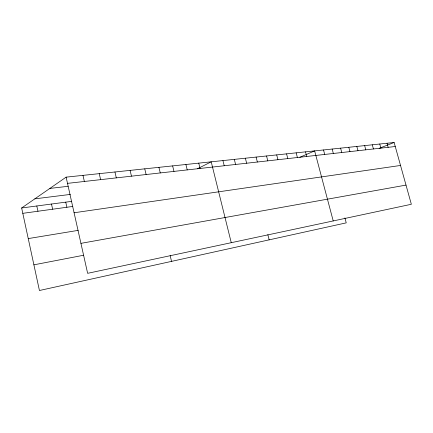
<?xml version="1.0" encoding="UTF-8"?>
<svg xmlns="http://www.w3.org/2000/svg" width="433" height="433" viewBox="0 0 433 433"><rect width="100%" height="100%" fill="white"/><g stroke="black" fill="none" stroke-linecap="round" stroke-linejoin="round"><path stroke-width="0.65" d="M344.912 217.902L346.232 222.86L39.43 290.505L21.65 207.986L66.119 177.146L394.138 142.495L411.35 204.273L87.639 273.326L66.119 177.146M197.426 168.783L211.212 161.818L231.26 242.691M299.863 157.26L314.639 150.895L333.221 220.944M379.162 148.34L394.138 142.495M33.898 264.828L83.721 255.226M80.933 243.351L406.008 185.097M28.242 238.588L78.162 230.372M74.086 212.765L400.536 165.455M22.803 213.334L72.804 206.438M21.65 207.986L71.672 201.367M34.835 198.844L70.379 194.412M49.871 188.415L68.1 186.304M67.51 183.365L395.259 146.516M387.026 143.247L388.152 147.312M379.746 144.016L380.883 148.129M372.288 144.806L373.435 148.968M364.651 145.612L365.804 149.823M356.83 146.435L357.988 150.706M348.809 147.285L349.983 151.604M340.587 148.151L341.767 152.53M332.16 149.044L333.35 153.477M323.511 149.959L324.712 154.446M305.53 151.859L306.743 156.465M296.177 152.844L297.401 157.515M286.565 153.861L287.799 158.597M276.692 154.9L277.937 159.707M266.544 155.972L267.794 160.849M256.103 157.076L257.37 162.018M267.838 234.67L269.153 239.855M245.365 158.213L246.637 163.225M234.313 159.376L235.595 164.464M222.935 160.578L224.224 165.747M198.758 163.133L200.068 168.464M185.909 164.491L187.224 169.904M172.637 165.893L173.963 171.398M158.927 167.344L160.27 172.935M170.147 255.53L171.533 261.38M144.763 168.838L146.11 174.531M130.106 170.386L131.464 176.177M114.945 171.988L116.309 177.882M99.244 173.644L100.618 179.646M82.979 175.365L84.365 181.47M65.746 202.151L66.882 207.255M51.495 204.035L52.637 209.22M36.8 205.984L37.952 211.244"/></g></svg>
